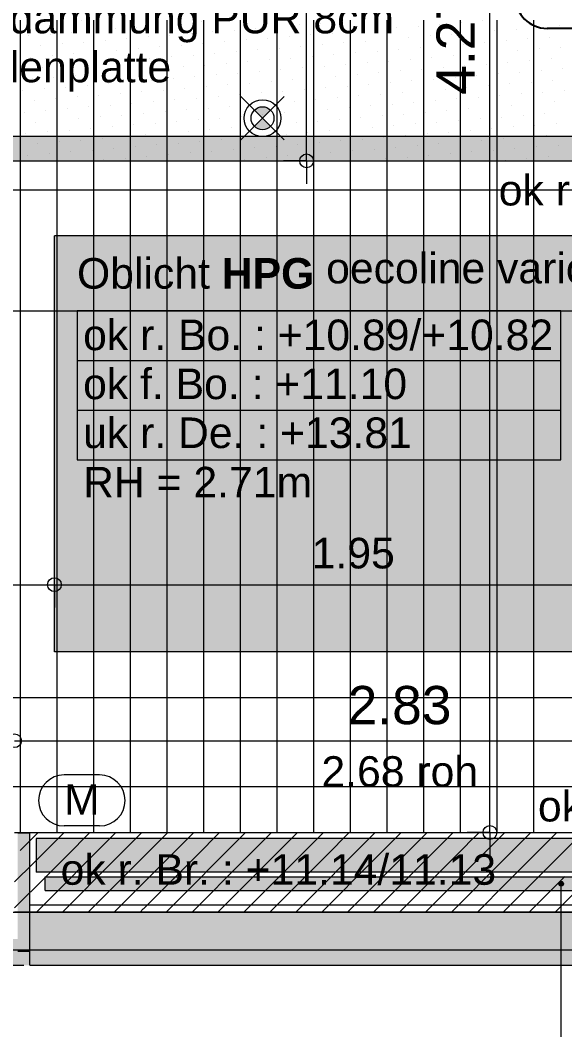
# Model space of a CAD drawing. Header units: metres. Extents: x 0.003 to 0.843, y 0.003 to 0.597.
# Drawn here: x 0.5761 to 0.6118, y 0.1042 to 0.1702 of the extents above; entities that cross this region are included whole.
import ezdxf

# ---------------------------------------------------------------- set-up
doc = ezdxf.new("R2010")
doc.units = ezdxf.units.M
for name, pattern in [('AUSGEZOGEN', [0]), ('KURZGESTRICHELT', [0.0025, 0.0015, -0.001]), ('LINIE_17', [0.0005, 0, -0.0005]), ('LINIE_23', [0.0079, 0.004, -0.0013, 0, -0.0013, 0, -0.0013]), ('PHANTOM', [63.5, 31.75, -6.35, 6.35, -6.35, 6.35, -6.35]), ('PUNKT', [6.35, 0, -6.35]), ('RAND', [44.45, 12.7, -6.35, 12.7, -6.35, 0, -6.35]), ('VERDECKT', [9.525, 6.35, -3.175])]:
    doc.linetypes.add(name, pattern=pattern)
for name, color, linetype, lineweight in [('Allgemein', 7, 'AUSGEZOGEN', 18), ('Ausbau Raeume', 7, 'AUSGEZOGEN', 18), ('Bauachsen grob', 7, 'RAND', 13), ('Beton Ansicht', 7, 'AUSGEZOGEN', 13), ('Beton verdeckt vorne', 7, 'KURZGESTRICHELT', 13), ('Bodenplatte', 7, 'AUSGEZOGEN', 18), ('Daemmung', 7, 'AUSGEZOGEN', 18), ('Decke', 7, 'AUSGEZOGEN', 35), ('Deckendaemmung', 7, 'AUSGEZOGEN', 13), ('Dichtung', 240, 'AUSGEZOGEN', 13), ('Elektro Apparate', 2, 'AUSGEZOGEN', 18), ('Elektro Text', 2, 'AUSGEZOGEN', 18), ('Holz Fassadenverkleidung', 7, 'AUSGEZOGEN', 18), ('Holzgelaender', 7, 'AUSGEZOGEN', 25), ('Konstruktion oben', 7, 'VERDECKT', 13), ('Rolladen', 7, 'AUSGEZOGEN', 13), ('Spengler', 7, 'AUSGEZOGEN', 18), ('Text Koten', 7, 'AUSGEZOGEN', 25), ('Text Werkplan Ausfuehrung', 7, 'AUSGEZOGEN', 25), ('Vermassung Decke', 180, 'VERDECKT', 25), ('Werkplan- Ausfuehrungsmasse', 7, 'AUSGEZOGEN', 13)]:
    doc.layers.add(name, color=color, linetype=linetype, lineweight=lineweight)
doc.layers.add('Entwaesserungsb._ Retentionb', color=7, linetype='AUSGEZOGEN', lineweight=25, true_color=0x494949)
doc.styles.add('ARIAL', font='ARIAL.TTF')

msp = doc.modelspace()

# ---------------------------------------------------------------- hatches: boundary and pattern name
at = {"layer": 'Allgemein', "linetype": 'AUSGEZOGEN', "lineweight": 13}
msp.add_hatch(color=32, dxfattribs=at).paths.add_polyline_path([(0.57596, 0.117057), (0.57596, 0.109337), (0.57676, 0.109337), (0.57676, 0.117057)])
at = {"layer": 'Bodenplatte', "linetype": 'PHANTOM', "lineweight": 13, "true_color": 0xe0ffe0}
msp.add_hatch(color=254, dxfattribs=at).paths.add_polyline_path([(0.32236, 0.162597), (0.32236, 0.160997), (0.63436, 0.160997), (0.63436, 0.162597)])
at = {"layer": 'Decke', "linetype": 'RAND', "lineweight": 18, "true_color": 0xedf5de}
msp.add_hatch(color=7, dxfattribs=at).paths.add_polyline_path([(0.57836, 0.156097), (0.57836, 0.128897), (0.61736, 0.128897), (0.61736, 0.156097)])
at = {"layer": 'Elektro Apparate', "linetype": 'AUSGEZOGEN', "lineweight": 18}
h = msp.add_hatch(color=40, dxfattribs=at)
h.paths.add_polyline_path([(0.59251, 0.163257), (0.59198, 0.163787), (0.59145, 0.163257), (0.591512, 0.163201), (0.591813, 0.163056), (0.592147, 0.163056), (0.592448, 0.163201)])
h.paths.add_polyline_path([(0.59145, 0.164318), (0.59198, 0.163787), (0.59251, 0.164318), (0.592448, 0.164374), (0.592147, 0.164519), (0.591813, 0.164519), (0.591512, 0.164374)])
at = {"layer": 'Holzgelaender', "linetype": 'AUSGEZOGEN', "lineweight": 13, "true_color": 0xe3e3e3}
msp.add_hatch(color=254, dxfattribs=at).paths.add_polyline_path([(0.57776, 0.114197), (0.57776, 0.113297), (0.63616, 0.113297), (0.63616, 0.156637), (0.63526, 0.156637), (0.63526, 0.114197)])
at = {"layer": 'Rolladen', "linetype": 'AUSGEZOGEN', "lineweight": 13, "true_color": 0xf2edfc}
msp.add_hatch(color=7, dxfattribs=at).paths.add_polyline_path([(0.63496, 0.114497), (0.57716, 0.114497), (0.57716, 0.116697), (0.63496, 0.116697)], flags=16)
at = {"layer": 'Spengler', "linetype": 'AUSGEZOGEN', "lineweight": 13, "true_color": 0xfafafa}
for points in [[(0.57676, 0.111897), (0.57676, 0.108417), (0.64104, 0.108417), (0.64104, 0.157637), (0.63756, 0.157637), (0.63756, 0.111897)], [(0.57596, 0.110137), (0.56526, 0.110137), (0.56526, 0.109417), (0.56446, 0.109417), (0.56446, 0.108417), (0.57676, 0.108417), (0.57676, 0.109417), (0.57596, 0.109417)]]:
    msp.add_hatch(color=7, dxfattribs=at).paths.add_polyline_path(points)
at = {"layer": 'Text Koten', "linetype": 'AUSGEZOGEN', "lineweight": 13, "true_color": 0xf1f1f1}
msp.add_hatch(color=7, dxfattribs=at).paths.add_polyline_path([(0.57984, 0.151197), (0.57984, 0.141464), (0.611507, 0.141464), (0.611507, 0.151197)])
at = {"layer": 'Text Werkplan Ausfuehrung', "linetype": 'AUSGEZOGEN', "lineweight": 13}
for points in [[(0.61137, 0.113747), (0.61167, 0.113747), (0.611649, 0.113822)], [(0.61137, 0.113747), (0.611649, 0.113822), (0.611391, 0.113822)], [(0.611391, 0.113672), (0.61167, 0.113747), (0.61137, 0.113747)], [(0.611391, 0.113822), (0.611649, 0.113822), (0.611595, 0.113876)], [(0.611391, 0.113822), (0.611595, 0.113876), (0.611445, 0.113876)], [(0.611391, 0.113672), (0.611649, 0.113672), (0.61167, 0.113747)], [(0.611445, 0.113618), (0.611649, 0.113672), (0.611391, 0.113672)], [(0.611445, 0.113876), (0.611595, 0.113876), (0.61152, 0.113897)], [(0.611445, 0.113618), (0.611595, 0.113618), (0.611649, 0.113672)], [(0.611595, 0.113618), (0.611445, 0.113618), (0.61152, 0.113597)]]:
    msp.add_hatch(color=7, dxfattribs=at).paths.add_polyline_path(points)

# ---------------------------------------------------------------- linework, layer by layer
at = {"layer": 'Allgemein', "color": 7, "linetype": 'AUSGEZOGEN', "lineweight": 13}
for p, q in [((0.57676, 0.117057), (0.57596, 0.117057)), ((0.57676, 0.109337), (0.57676, 0.117057)), ((0.57596, 0.109337), (0.57676, 0.109337))]:
    msp.add_line(p, q, dxfattribs=at)
at = {"layer": 'Ausbau Raeume', "color": 254, "linetype": 'AUSGEZOGEN', "lineweight": 18}
for p, q in [((0.576142, 0.163003), (0.576142, 0.170189)), ((0.578542, 0.163003), (0.578542, 0.170189)), ((0.580942, 0.163003), (0.580942, 0.170189)), ((0.583342, 0.163003), (0.583342, 0.170189)), ((0.585742, 0.163003), (0.585742, 0.170189)), ((0.588142, 0.163003), (0.588142, 0.170189)), ((0.590542, 0.163003), (0.590542, 0.170189)), ((0.592942, 0.163003), (0.592942, 0.170189)), ((0.595342, 0.163003), (0.595342, 0.170189)), ((0.597742, 0.163003), (0.597742, 0.170189)), ((0.600142, 0.163003), (0.600142, 0.170189)), ((0.602542, 0.163003), (0.602542, 0.170189)), ((0.604942, 0.163003), (0.604942, 0.170189)), ((0.607342, 0.163003), (0.607342, 0.170189)), ((0.609742, 0.163003), (0.609742, 0.170189)), ((0.576142, 0.155803), (0.576142, 0.162989)), ((0.578542, 0.155803), (0.578542, 0.162989)), ((0.580942, 0.155803), (0.580942, 0.162989)), ((0.583342, 0.155803), (0.583342, 0.162989)), ((0.585742, 0.155803), (0.585742, 0.162989)), ((0.588142, 0.155803), (0.588142, 0.162989)), ((0.590542, 0.155803), (0.590542, 0.162989)), ((0.592942, 0.155803), (0.592942, 0.162989)), ((0.595342, 0.155803), (0.595342, 0.162989)), ((0.597742, 0.155803), (0.597742, 0.162989)), ((0.600142, 0.155803), (0.600142, 0.162989)), ((0.602542, 0.155803), (0.602542, 0.162989)), ((0.604942, 0.155803), (0.604942, 0.162989)), ((0.607342, 0.155803), (0.607342, 0.162989)), ((0.609742, 0.155803), (0.609742, 0.162989)), ((0.576142, 0.148603), (0.576142, 0.155789)), ((0.578542, 0.148603), (0.578542, 0.155789)), ((0.580942, 0.148603), (0.580942, 0.155789)), ((0.583342, 0.148603), (0.583342, 0.155789)), ((0.585742, 0.148603), (0.585742, 0.155789)), ((0.588142, 0.148603), (0.588142, 0.155789)), ((0.590542, 0.148603), (0.590542, 0.155789)), ((0.592942, 0.148603), (0.592942, 0.155789)), ((0.595342, 0.148603), (0.595342, 0.155789)), ((0.597742, 0.148603), (0.597742, 0.155789)), ((0.600142, 0.148603), (0.600142, 0.155789)), ((0.602542, 0.148603), (0.602542, 0.155789)), ((0.604942, 0.148603), (0.604942, 0.155789)), ((0.607342, 0.148603), (0.607342, 0.155789)), ((0.609742, 0.148603), (0.609742, 0.155789)), ((0.576142, 0.141403), (0.576142, 0.148589)), ((0.578542, 0.141403), (0.578542, 0.148589)), ((0.580942, 0.141403), (0.580942, 0.148589)), ((0.583342, 0.141403), (0.583342, 0.148589)), ((0.585742, 0.141403), (0.585742, 0.148589)), ((0.588142, 0.141403), (0.588142, 0.148589)), ((0.590542, 0.141403), (0.590542, 0.148589)), ((0.592942, 0.141403), (0.592942, 0.148589)), ((0.595342, 0.141403), (0.595342, 0.148589)), ((0.597742, 0.141403), (0.597742, 0.148589)), ((0.600142, 0.141403), (0.600142, 0.148589)), ((0.602542, 0.141403), (0.602542, 0.148589)), ((0.604942, 0.141403), (0.604942, 0.148589)), ((0.607342, 0.141403), (0.607342, 0.148589)), ((0.609742, 0.141403), (0.609742, 0.148589)), ((0.576142, 0.134203), (0.576142, 0.141389)), ((0.578542, 0.134203), (0.578542, 0.141389)), ((0.580942, 0.134203), (0.580942, 0.141389)), ((0.583342, 0.134203), (0.583342, 0.141389)), ((0.585742, 0.134203), (0.585742, 0.141389)), ((0.588142, 0.134203), (0.588142, 0.141389)), ((0.590542, 0.134203), (0.590542, 0.141389)), ((0.592942, 0.134203), (0.592942, 0.141389)), ((0.595342, 0.134203), (0.595342, 0.141389)), ((0.597742, 0.134203), (0.597742, 0.141389)), ((0.600142, 0.134203), (0.600142, 0.141389)), ((0.602542, 0.134203), (0.602542, 0.141389)), ((0.604942, 0.134203), (0.604942, 0.141389)), ((0.607342, 0.134203), (0.607342, 0.141389)), ((0.609742, 0.134203), (0.609742, 0.141389)), ((0.576142, 0.127003), (0.576142, 0.134189)), ((0.578542, 0.127003), (0.578542, 0.134189)), ((0.580942, 0.127003), (0.580942, 0.134189)), ((0.583342, 0.127003), (0.583342, 0.134189)), ((0.585742, 0.127003), (0.585742, 0.134189)), ((0.588142, 0.127003), (0.588142, 0.134189)), ((0.590542, 0.127003), (0.590542, 0.134189)), ((0.592942, 0.127003), (0.592942, 0.134189)), ((0.595342, 0.127003), (0.595342, 0.134189)), ((0.597742, 0.127003), (0.597742, 0.134189)), ((0.600142, 0.127003), (0.600142, 0.134189)), ((0.602542, 0.127003), (0.602542, 0.134189)), ((0.604942, 0.127003), (0.604942, 0.134189)), ((0.607342, 0.127003), (0.607342, 0.134189)), ((0.609742, 0.127003), (0.609742, 0.134189)), ((0.576142, 0.119803), (0.576142, 0.126989)), ((0.578542, 0.119803), (0.578542, 0.126989)), ((0.580942, 0.119803), (0.580942, 0.126989)), ((0.583342, 0.119803), (0.583342, 0.126989)), ((0.585742, 0.119803), (0.585742, 0.126989)), ((0.588142, 0.119803), (0.588142, 0.126989)), ((0.590542, 0.119803), (0.590542, 0.126989)), ((0.592942, 0.119803), (0.592942, 0.126989)), ((0.595342, 0.119803), (0.595342, 0.126989)), ((0.597742, 0.119803), (0.597742, 0.126989)), ((0.600142, 0.119803), (0.600142, 0.126989)), ((0.602542, 0.119803), (0.602542, 0.126989)), ((0.604942, 0.119803), (0.604942, 0.126989)), ((0.607342, 0.119803), (0.607342, 0.126989)), ((0.609742, 0.119803), (0.609742, 0.126989)), ((0.576142, 0.117097), (0.576142, 0.119789)), ((0.578542, 0.117097), (0.578542, 0.119789)), ((0.580942, 0.117097), (0.580942, 0.119789)), ((0.583342, 0.117097), (0.583342, 0.119789)), ((0.585742, 0.117097), (0.585742, 0.119789)), ((0.588142, 0.117097), (0.588142, 0.119789)), ((0.590542, 0.117097), (0.590542, 0.119789)), ((0.592942, 0.117097), (0.592942, 0.119789)), ((0.595342, 0.117097), (0.595342, 0.119789)), ((0.597742, 0.117097), (0.597742, 0.119789)), ((0.600142, 0.117097), (0.600142, 0.119789)), ((0.602542, 0.117097), (0.602542, 0.119789)), ((0.604942, 0.117097), (0.604942, 0.119789)), ((0.607342, 0.117097), (0.607342, 0.119789)), ((0.609742, 0.117097), (0.609742, 0.119789))]:
    msp.add_line(p, q, dxfattribs=at)
at = {"layer": 'Bauachsen grob', "color": 32, "linetype": 'LINIE_23', "lineweight": 25, "true_color": 0xc36e14}
msp.add_line((0.2294, 0.164597), (0.73132, 0.164597), dxfattribs=at)
at = {"layer": 'Beton Ansicht', "color": 7, "linetype": 'AUSGEZOGEN', "lineweight": 13}
msp.add_line((0.57576, 0.117097), (0.63236, 0.117097), dxfattribs=at)
at = {"layer": 'Beton verdeckt vorne', "color": 7, "linetype": 'VERDECKT', "lineweight": 13}
msp.add_line((0.63756, 0.111897), (0.57576, 0.111897), dxfattribs=at)
at = {"layer": 'Bodenplatte', "color": 92, "linetype": 'VERDECKT', "lineweight": 18, "true_color": 0x00c600}
for p, q in [((0.63436, 0.162597), (0.32236, 0.162597)), ((0.32236, 0.160997), (0.63436, 0.160997)), ((0.31916, 0.111897), (0.63756, 0.111897))]:
    msp.add_line(p, q, dxfattribs=at)
at = {"layer": 'Daemmung', "color": 211, "linetype": 'AUSGEZOGEN', "lineweight": 13, "true_color": 0xff70ff}
for q in [(0.59486, 0.202597), (0.59336, 0.160997), (0.59636, 0.160997), (0.59486, 0.160997), (0.59486, 0.159497)]:
    msp.add_line((0.59486, 0.160997), q, dxfattribs=at)
msp.add_circle((0.59486, 0.160997), 0.00045, dxfattribs=at)
at = {"layer": 'Decke', "color": 92, "linetype": 'LINIE_17', "lineweight": 18, "true_color": 0x00c600}
for p, q in [((0.57536, 0.159097), (0.62036, 0.159097)), ((0.62036, 0.125897), (0.57536, 0.125897))]:
    msp.add_line(p, q, dxfattribs=at)
at = {"layer": 'Decke', "color": 92, "linetype": 'RAND', "lineweight": 18, "true_color": 0x00c600}
for p, q in [((0.57836, 0.128897), (0.57836, 0.156097)), ((0.61736, 0.156097), (0.57836, 0.156097)), ((0.61736, 0.128897), (0.57836, 0.128897))]:
    msp.add_line(p, q, dxfattribs=at)
at = {"layer": 'Decke', "color": 92, "linetype": 'PHANTOM', "lineweight": 18, "true_color": 0x00c600}
msp.add_line((0.31916, 0.111897), (0.63756, 0.111897), dxfattribs=at)
at = {"layer": 'Deckendaemmung', "color": 211, "linetype": 'AUSGEZOGEN', "lineweight": 13, "true_color": 0xff70ff}
for p, q in [((0.577341, 0.169937), (0.577341, 0.169937)), ((0.57875, 0.170051), (0.57875, 0.170051)), ((0.58016, 0.170164), (0.58016, 0.170164)), ((0.58233, 0.16963), (0.58233, 0.16963)), ((0.58374, 0.169743), (0.58374, 0.169743)), ((0.585149, 0.169856), (0.585149, 0.169856)), ((0.585149, 0.169856), (0.585149, 0.169856)), ((0.586559, 0.16997), (0.586559, 0.16997)), ((0.587968, 0.170083), (0.587968, 0.170083)), ((0.591549, 0.169662), (0.591549, 0.169662)), ((0.592958, 0.169775), (0.592958, 0.169775)), ((0.594367, 0.169889), (0.594367, 0.169889)), ((0.595777, 0.170002), (0.595777, 0.170002)), ((0.597186, 0.170116), (0.597186, 0.170116)), ((0.600767, 0.169694), (0.600767, 0.169694)), ((0.602176, 0.169808), (0.602176, 0.169808)), ((0.603586, 0.169921), (0.603586, 0.169921)), ((0.604995, 0.170034), (0.604995, 0.170034)), ((0.606404, 0.170148), (0.606404, 0.170148)), ((0.608575, 0.169613), (0.608575, 0.169613)), ((0.609985, 0.169727), (0.609985, 0.169727)), ((0.611394, 0.16984), (0.611394, 0.16984)), ((0.576693, 0.169176), (0.576693, 0.169176)), ((0.578102, 0.169289), (0.578102, 0.169289)), ((0.578102, 0.169289), (0.578102, 0.169289)), ((0.579512, 0.169403), (0.579512, 0.169403)), ((0.580921, 0.169516), (0.580921, 0.169516)), ((0.583092, 0.168981), (0.583092, 0.168981)), ((0.584501, 0.169095), (0.584501, 0.169095)), ((0.585911, 0.169208), (0.585911, 0.169208)), ((0.58732, 0.169322), (0.58732, 0.169322)), ((0.58873, 0.169435), (0.58873, 0.169435)), ((0.590139, 0.169548), (0.590139, 0.169548)), ((0.59231, 0.169014), (0.59231, 0.169014)), ((0.593719, 0.169127), (0.593719, 0.169127)), ((0.595129, 0.169241), (0.595129, 0.169241)), ((0.596538, 0.169354), (0.596538, 0.169354)), ((0.597948, 0.169467), (0.597948, 0.169467)), ((0.599357, 0.169581), (0.599357, 0.169581)), ((0.601528, 0.169046), (0.601528, 0.169046)), ((0.602938, 0.16916), (0.602938, 0.16916)), ((0.604347, 0.169273), (0.604347, 0.169273)), ((0.605756, 0.169386), (0.605756, 0.169386)), ((0.607166, 0.1695), (0.607166, 0.1695)), ((0.609337, 0.168965), (0.609337, 0.168965)), ((0.610746, 0.169079), (0.610746, 0.169079)), ((0.577454, 0.168528), (0.577454, 0.168528)), ((0.578864, 0.168641), (0.578864, 0.168641)), ((0.580273, 0.168755), (0.580273, 0.168755)), ((0.581682, 0.168868), (0.581682, 0.168868)), ((0.583853, 0.168333), (0.583853, 0.168333)), ((0.585263, 0.168447), (0.585263, 0.168447)), ((0.586672, 0.16856), (0.586672, 0.16856)), ((0.588082, 0.168674), (0.588082, 0.168674)), ((0.589491, 0.168787), (0.589491, 0.168787)), ((0.590901, 0.1689), (0.590901, 0.1689)), ((0.593071, 0.168366), (0.593071, 0.168366)), ((0.594481, 0.168479), (0.594481, 0.168479)), ((0.59589, 0.168593), (0.59589, 0.168593)), ((0.5973, 0.168706), (0.5973, 0.168706)), ((0.598709, 0.168819), (0.598709, 0.168819)), ((0.600119, 0.168933), (0.600119, 0.168933)), ((0.60088, 0.168285), (0.60088, 0.168285)), ((0.60229, 0.168398), (0.60229, 0.168398)), ((0.603699, 0.168512), (0.603699, 0.168512)), ((0.605108, 0.168625), (0.605108, 0.168625)), ((0.606518, 0.168738), (0.606518, 0.168738)), ((0.607927, 0.168852), (0.607927, 0.168852)), ((0.610098, 0.168317), (0.610098, 0.168317)), ((0.611508, 0.168431), (0.611508, 0.168431)), ((0.576806, 0.167766), (0.576806, 0.167766)), ((0.578216, 0.16788), (0.578216, 0.16788)), ((0.579625, 0.167993), (0.579625, 0.167993)), ((0.581034, 0.168107), (0.581034, 0.168107)), ((0.582444, 0.16822), (0.582444, 0.16822)), ((0.584615, 0.167685), (0.584615, 0.167685)), ((0.586024, 0.167799), (0.586024, 0.167799)), ((0.587434, 0.167912), (0.587434, 0.167912)), ((0.588843, 0.168026), (0.588843, 0.168026)), ((0.590253, 0.168139), (0.590253, 0.168139)), ((0.591662, 0.168252), (0.591662, 0.168252)), ((0.593833, 0.167718), (0.593833, 0.167718)), ((0.595242, 0.167831), (0.595242, 0.167831)), ((0.596652, 0.167945), (0.596652, 0.167945)), ((0.598061, 0.168058), (0.598061, 0.168058)), ((0.599471, 0.168171), (0.599471, 0.168171)), ((0.601642, 0.167637), (0.601642, 0.167637)), ((0.603051, 0.16775), (0.603051, 0.16775)), ((0.60446, 0.167864), (0.60446, 0.167864)), ((0.60587, 0.167977), (0.60587, 0.167977)), ((0.60587, 0.167977), (0.60587, 0.167977)), ((0.607279, 0.16809), (0.607279, 0.16809)), ((0.608689, 0.168204), (0.608689, 0.168204)), ((0.61086, 0.167669), (0.61086, 0.167669)), ((0.576158, 0.167005), (0.576158, 0.167005)), ((0.577568, 0.167118), (0.577568, 0.167118)), ((0.578977, 0.167232), (0.578977, 0.167232)), ((0.580386, 0.167345), (0.580386, 0.167345)), ((0.581796, 0.167459), (0.581796, 0.167459)), ((0.583205, 0.167572), (0.583205, 0.167572)), ((0.585376, 0.167037), (0.585376, 0.167037)), ((0.586786, 0.167151), (0.586786, 0.167151)), ((0.588195, 0.167264), (0.588195, 0.167264)), ((0.589605, 0.167378), (0.589605, 0.167378)), ((0.591014, 0.167491), (0.591014, 0.167491)), ((0.592423, 0.167604), (0.592423, 0.167604)), ((0.593185, 0.166956), (0.593185, 0.166956)), ((0.594594, 0.16707), (0.594594, 0.16707)), ((0.596004, 0.167183), (0.596004, 0.167183)), ((0.597413, 0.167297), (0.597413, 0.167297)), ((0.598823, 0.16741), (0.598823, 0.16741)), ((0.598823, 0.16741), (0.598823, 0.16741)), ((0.600232, 0.167523), (0.600232, 0.167523)), ((0.602403, 0.166989), (0.602403, 0.166989)), ((0.603812, 0.167102), (0.603812, 0.167102)), ((0.605222, 0.167216), (0.605222, 0.167216)), ((0.606631, 0.167329), (0.606631, 0.167329)), ((0.608041, 0.167442), (0.608041, 0.167442)), ((0.60945, 0.167556), (0.60945, 0.167556)), ((0.611621, 0.167021), (0.611621, 0.167021)), ((0.57692, 0.166357), (0.57692, 0.166357)), ((0.578329, 0.16647), (0.578329, 0.16647)), ((0.579738, 0.166584), (0.579738, 0.166584)), ((0.581148, 0.166697), (0.581148, 0.166697)), ((0.582557, 0.166811), (0.582557, 0.166811)), ((0.583967, 0.166924), (0.583967, 0.166924)), ((0.586138, 0.166389), (0.586138, 0.166389)), ((0.587547, 0.166503), (0.587547, 0.166503)), ((0.588956, 0.166616), (0.588956, 0.166616)), ((0.590366, 0.16673), (0.590366, 0.16673)), ((0.591775, 0.166843), (0.591775, 0.166843)), ((0.591775, 0.166843), (0.591775, 0.166843)), ((0.593946, 0.166308), (0.593946, 0.166308)), ((0.595356, 0.166422), (0.595356, 0.166422)), ((0.596765, 0.166535), (0.596765, 0.166535)), ((0.598175, 0.166649), (0.598175, 0.166649)), ((0.599584, 0.166762), (0.599584, 0.166762)), ((0.600993, 0.166875), (0.600993, 0.166875)), ((0.603164, 0.166341), (0.603164, 0.166341)), ((0.604574, 0.166454), (0.604574, 0.166454)), ((0.605983, 0.166568), (0.605983, 0.166568)), ((0.607393, 0.166681), (0.607393, 0.166681)), ((0.608802, 0.166794), (0.608802, 0.166794)), ((0.610212, 0.166908), (0.610212, 0.166908)), ((0.577681, 0.165709), (0.577681, 0.165709)), ((0.577681, 0.165709), (0.577681, 0.165709)), ((0.57909, 0.165822), (0.57909, 0.165822)), ((0.5805, 0.165936), (0.5805, 0.165936)), ((0.581909, 0.166049), (0.581909, 0.166049)), ((0.583319, 0.166163), (0.583319, 0.166163)), ((0.584728, 0.166276), (0.584728, 0.166276)), ((0.584728, 0.166276), (0.584728, 0.166276)), ((0.586899, 0.165741), (0.586899, 0.165741)), ((0.588308, 0.165855), (0.588308, 0.165855)), ((0.589718, 0.165968), (0.589718, 0.165968)), ((0.591127, 0.166082), (0.591127, 0.166082)), ((0.592537, 0.166195), (0.592537, 0.166195)), ((0.594708, 0.16566), (0.594708, 0.16566)), ((0.596117, 0.165774), (0.596117, 0.165774)), ((0.597527, 0.165887), (0.597527, 0.165887)), ((0.598936, 0.166001), (0.598936, 0.166001)), ((0.600345, 0.166114), (0.600345, 0.166114)), ((0.601755, 0.166227), (0.601755, 0.166227)), ((0.603926, 0.165693), (0.603926, 0.165693)), ((0.605335, 0.165806), (0.605335, 0.165806)), ((0.606745, 0.16592), (0.606745, 0.16592)), ((0.608154, 0.166033), (0.608154, 0.166033)), ((0.609564, 0.166146), (0.609564, 0.166146)), ((0.610973, 0.16626), (0.610973, 0.16626)), ((0.576271, 0.165596), (0.576271, 0.165596)), ((0.578442, 0.165061), (0.578442, 0.165061)), ((0.579852, 0.165174), (0.579852, 0.165174)), ((0.581261, 0.165288), (0.581261, 0.165288)), ((0.582671, 0.165401), (0.582671, 0.165401)), ((0.58408, 0.165515), (0.58408, 0.165515)), ((0.58549, 0.165628), (0.58549, 0.165628)), ((0.586251, 0.16498), (0.586251, 0.16498)), ((0.58766, 0.165093), (0.58766, 0.165093)), ((0.58907, 0.165207), (0.58907, 0.165207)), ((0.590479, 0.16532), (0.590479, 0.16532)), ((0.591889, 0.165434), (0.591889, 0.165434)), ((0.593298, 0.165547), (0.593298, 0.165547)), ((0.595469, 0.165012), (0.595469, 0.165012)), ((0.596879, 0.165126), (0.596879, 0.165126)), ((0.598288, 0.165239), (0.598288, 0.165239)), ((0.599697, 0.165353), (0.599697, 0.165353)), ((0.601107, 0.165466), (0.601107, 0.165466)), ((0.602516, 0.165579), (0.602516, 0.165579)), ((0.604687, 0.165045), (0.604687, 0.165045)), ((0.606097, 0.165158), (0.606097, 0.165158)), ((0.607506, 0.165272), (0.607506, 0.165272)), ((0.608916, 0.165385), (0.608916, 0.165385)), ((0.610325, 0.165498), (0.610325, 0.165498)), ((0.611734, 0.165612), (0.611734, 0.165612)), ((0.577033, 0.164948), (0.577033, 0.164948)), ((0.579204, 0.164413), (0.579204, 0.164413)), ((0.580613, 0.164526), (0.580613, 0.164526)), ((0.582023, 0.16464), (0.582023, 0.16464)), ((0.583432, 0.164753), (0.583432, 0.164753)), ((0.584842, 0.164867), (0.584842, 0.164867)), ((0.587012, 0.164332), (0.587012, 0.164332)), ((0.588422, 0.164445), (0.588422, 0.164445)), ((0.589831, 0.164559), (0.589831, 0.164559)), ((0.591241, 0.164672), (0.591241, 0.164672)), ((0.59265, 0.164786), (0.59265, 0.164786)), ((0.59406, 0.164899), (0.59406, 0.164899)), ((0.596231, 0.164364), (0.596231, 0.164364)), ((0.59764, 0.164478), (0.59764, 0.164478)), ((0.599049, 0.164591), (0.599049, 0.164591)), ((0.600459, 0.164705), (0.600459, 0.164705)), ((0.601868, 0.164818), (0.601868, 0.164818)), ((0.603278, 0.164931), (0.603278, 0.164931)), ((0.605449, 0.164397), (0.605449, 0.164397)), ((0.606858, 0.16451), (0.606858, 0.16451)), ((0.606858, 0.16451), (0.606858, 0.16451)), ((0.608268, 0.164624), (0.608268, 0.164624)), ((0.609677, 0.164737), (0.609677, 0.164737)), ((0.611086, 0.16485), (0.611086, 0.16485)), ((0.576385, 0.164186), (0.576385, 0.164186)), ((0.577794, 0.1643), (0.577794, 0.1643)), ((0.579965, 0.163765), (0.579965, 0.163765)), ((0.581375, 0.163878), (0.581375, 0.163878)), ((0.582784, 0.163992), (0.582784, 0.163992)), ((0.584194, 0.164105), (0.584194, 0.164105)), ((0.585603, 0.164219), (0.585603, 0.164219)), ((0.587774, 0.163684), (0.587774, 0.163684)), ((0.589183, 0.163797), (0.589183, 0.163797)), ((0.590593, 0.163911), (0.590593, 0.163911)), ((0.592002, 0.164024), (0.592002, 0.164024)), ((0.593412, 0.164138), (0.593412, 0.164138)), ((0.594821, 0.164251), (0.594821, 0.164251)), ((0.596992, 0.163716), (0.596992, 0.163716)), ((0.598401, 0.16383), (0.598401, 0.16383)), ((0.599811, 0.163943), (0.599811, 0.163943)), ((0.599811, 0.163943), (0.599811, 0.163943)), ((0.60122, 0.164057), (0.60122, 0.164057)), ((0.60263, 0.16417), (0.60263, 0.16417)), ((0.604039, 0.164283), (0.604039, 0.164283)), ((0.60621, 0.163749), (0.60621, 0.163749)), ((0.607619, 0.163862), (0.607619, 0.163862)), ((0.609029, 0.163975), (0.609029, 0.163975)), ((0.610438, 0.164089), (0.610438, 0.164089)), ((0.577146, 0.163538), (0.577146, 0.163538)), ((0.578556, 0.163652), (0.578556, 0.163652)), ((0.579317, 0.163004), (0.579317, 0.163004)), ((0.580727, 0.163117), (0.580727, 0.163117)), ((0.582136, 0.16323), (0.582136, 0.16323)), ((0.583546, 0.163344), (0.583546, 0.163344)), ((0.584955, 0.163457), (0.584955, 0.163457)), ((0.586364, 0.163571), (0.586364, 0.163571)), ((0.588535, 0.163036), (0.588535, 0.163036)), ((0.589945, 0.163149), (0.589945, 0.163149)), ((0.591354, 0.163263), (0.591354, 0.163263)), ((0.592764, 0.163376), (0.592764, 0.163376)), ((0.592764, 0.163376), (0.592764, 0.163376)), ((0.594173, 0.163489), (0.594173, 0.163489)), ((0.595583, 0.163603), (0.595583, 0.163603)), ((0.597753, 0.163068), (0.597753, 0.163068)), ((0.599163, 0.163182), (0.599163, 0.163182)), ((0.600572, 0.163295), (0.600572, 0.163295)), ((0.601982, 0.163408), (0.601982, 0.163408)), ((0.603391, 0.163522), (0.603391, 0.163522)), ((0.604801, 0.163635), (0.604801, 0.163635)), ((0.606971, 0.163101), (0.606971, 0.163101)), ((0.608381, 0.163214), (0.608381, 0.163214)), ((0.60979, 0.163327), (0.60979, 0.163327)), ((0.6112, 0.163441), (0.6112, 0.163441)), ((0.576498, 0.162777), (0.576498, 0.162777)), ((0.577908, 0.16289), (0.577908, 0.16289)), ((0.580079, 0.162355), (0.580079, 0.162355)), ((0.581488, 0.162469), (0.581488, 0.162469)), ((0.582897, 0.162582), (0.582897, 0.162582)), ((0.584307, 0.162696), (0.584307, 0.162696)), ((0.585716, 0.162809), (0.585716, 0.162809)), ((0.585716, 0.162809), (0.585716, 0.162809)), ((0.587126, 0.162922), (0.587126, 0.162922)), ((0.589297, 0.162388), (0.589297, 0.162388)), ((0.590706, 0.162501), (0.590706, 0.162501)), ((0.592116, 0.162615), (0.592116, 0.162615)), ((0.593525, 0.162728), (0.593525, 0.162728)), ((0.594934, 0.162841), (0.594934, 0.162841)), ((0.596344, 0.162955), (0.596344, 0.162955)), ((0.598515, 0.16242), (0.598515, 0.16242)), ((0.599924, 0.162534), (0.599924, 0.162534)), ((0.601334, 0.162647), (0.601334, 0.162647)), ((0.602743, 0.16276), (0.602743, 0.16276)), ((0.604153, 0.162874), (0.604153, 0.162874)), ((0.605562, 0.162987), (0.605562, 0.162987)), ((0.606323, 0.162339), (0.606323, 0.162339)), ((0.607733, 0.162453), (0.607733, 0.162453)), ((0.609142, 0.162566), (0.609142, 0.162566)), ((0.610552, 0.162679), (0.610552, 0.162679)), ((0.57726, 0.162129), (0.57726, 0.162129)), ((0.578669, 0.162242), (0.578669, 0.162242)), ((0.578669, 0.162242), (0.578669, 0.162242)), ((0.58084, 0.161707), (0.58084, 0.161707)), ((0.582249, 0.161821), (0.582249, 0.161821)), ((0.583659, 0.161934), (0.583659, 0.161934)), ((0.585068, 0.162048), (0.585068, 0.162048)), ((0.586478, 0.162161), (0.586478, 0.162161)), ((0.587887, 0.162274), (0.587887, 0.162274)), ((0.590058, 0.16174), (0.590058, 0.16174)), ((0.591468, 0.161853), (0.591468, 0.161853)), ((0.592877, 0.161967), (0.592877, 0.161967)), ((0.594286, 0.16208), (0.594286, 0.16208)), ((0.595696, 0.162193), (0.595696, 0.162193)), ((0.597105, 0.162307), (0.597105, 0.162307)), ((0.599276, 0.161772), (0.599276, 0.161772)), ((0.600686, 0.161886), (0.600686, 0.161886)), ((0.602095, 0.161999), (0.602095, 0.161999)), ((0.603505, 0.162112), (0.603505, 0.162112)), ((0.604914, 0.162226), (0.604914, 0.162226)), ((0.607085, 0.161691), (0.607085, 0.161691)), ((0.608494, 0.161805), (0.608494, 0.161805)), ((0.609904, 0.161918), (0.609904, 0.161918)), ((0.611313, 0.162031), (0.611313, 0.162031)), ((0.576612, 0.161367), (0.576612, 0.161367)), ((0.578021, 0.161481), (0.578021, 0.161481)), ((0.579431, 0.161594), (0.579431, 0.161594)), ((0.581601, 0.161059), (0.581601, 0.161059)), ((0.583011, 0.161173), (0.583011, 0.161173)), ((0.58442, 0.161286), (0.58442, 0.161286)), ((0.58583, 0.1614), (0.58583, 0.1614)), ((0.587239, 0.161513), (0.587239, 0.161513)), ((0.588649, 0.161626), (0.588649, 0.161626)), ((0.59082, 0.161092), (0.59082, 0.161092)), ((0.592229, 0.161205), (0.592229, 0.161205)), ((0.593638, 0.161319), (0.593638, 0.161319)), ((0.595048, 0.161432), (0.595048, 0.161432)), ((0.596457, 0.161545), (0.596457, 0.161545)), ((0.597867, 0.161659), (0.597867, 0.161659)), ((0.600038, 0.161124), (0.600038, 0.161124)), ((0.601447, 0.161238), (0.601447, 0.161238)), ((0.602857, 0.161351), (0.602857, 0.161351)), ((0.604266, 0.161464), (0.604266, 0.161464)), ((0.605675, 0.161578), (0.605675, 0.161578)), ((0.607846, 0.161043), (0.607846, 0.161043)), ((0.609256, 0.161157), (0.609256, 0.161157)), ((0.610665, 0.16127), (0.610665, 0.16127)), ((0.598628, 0.161011), (0.598628, 0.161011))]:
    msp.add_line(p, q, dxfattribs=at)
at = {"layer": 'Dichtung', "color": 21, "linetype": 'AUSGEZOGEN', "lineweight": 13, "true_color": 0xffa8a8}
for p, q in [((0.576124, 0.115927), (0.577294, 0.117097)), ((0.576972, 0.115078), (0.578991, 0.117097)), ((0.579942, 0.116351), (0.580688, 0.117097)), ((0.58079, 0.115503), (0.582385, 0.117097)), ((0.58376, 0.116776), (0.584082, 0.117097)), ((0.584609, 0.115927), (0.585779, 0.117097)), ((0.585457, 0.115078), (0.587476, 0.117097)), ((0.588427, 0.116351), (0.589173, 0.117097)), ((0.589276, 0.115503), (0.59087, 0.117097)), ((0.592246, 0.116776), (0.592567, 0.117097)), ((0.593094, 0.115927), (0.594265, 0.117097)), ((0.593943, 0.115078), (0.595962, 0.117097)), ((0.596913, 0.116351), (0.597659, 0.117097)), ((0.597761, 0.115503), (0.599356, 0.117097)), ((0.600731, 0.116776), (0.601053, 0.117097)), ((0.601579, 0.115927), (0.60275, 0.117097)), ((0.602428, 0.115078), (0.604447, 0.117097)), ((0.605398, 0.116351), (0.606144, 0.117097)), ((0.606246, 0.115503), (0.607841, 0.117097)), ((0.609216, 0.116776), (0.609538, 0.117097)), ((0.610065, 0.115927), (0.611235, 0.117097)), ((0.610913, 0.115078), (0.612932, 0.117097)), ((0.577821, 0.11423), (0.579938, 0.116347)), ((0.581639, 0.114654), (0.583756, 0.116771)), ((0.586306, 0.11423), (0.588423, 0.116347)), ((0.590124, 0.114654), (0.592241, 0.116771)), ((0.594791, 0.11423), (0.596908, 0.116347)), ((0.59861, 0.114654), (0.600727, 0.116771)), ((0.603276, 0.11423), (0.605394, 0.116347)), ((0.607095, 0.114654), (0.609212, 0.116771)), ((0.578669, 0.113381), (0.580786, 0.115498)), ((0.582488, 0.113806), (0.584605, 0.115923)), ((0.587154, 0.113381), (0.589272, 0.115498)), ((0.590973, 0.113806), (0.59309, 0.115923)), ((0.59564, 0.113381), (0.597757, 0.115498)), ((0.599458, 0.113806), (0.601575, 0.115923)), ((0.604125, 0.113381), (0.606242, 0.115498)), ((0.607943, 0.113806), (0.61006, 0.115923)), ((0.57576, 0.113866), (0.576968, 0.115074)), ((0.583336, 0.112957), (0.585453, 0.115074)), ((0.591821, 0.112957), (0.593938, 0.115074)), ((0.600307, 0.112957), (0.602424, 0.115074)), ((0.608792, 0.112957), (0.610909, 0.115074)), ((0.57576, 0.112169), (0.577816, 0.114226)), ((0.579518, 0.112533), (0.581635, 0.11465)), ((0.584185, 0.112109), (0.586302, 0.114226)), ((0.588003, 0.112533), (0.59012, 0.11465)), ((0.59267, 0.112109), (0.594787, 0.114226)), ((0.596488, 0.112533), (0.598605, 0.11465)), ((0.601155, 0.112109), (0.603272, 0.114226)), ((0.604974, 0.112533), (0.607091, 0.11465)), ((0.60964, 0.112109), (0.611758, 0.114226)), ((0.580579, 0.111897), (0.582483, 0.113801)), ((0.589065, 0.111897), (0.590969, 0.113801)), ((0.59755, 0.111897), (0.599454, 0.113801)), ((0.606035, 0.111897), (0.607939, 0.113801)), ((0.577185, 0.111897), (0.578665, 0.113377)), ((0.582276, 0.111897), (0.583332, 0.112953)), ((0.58567, 0.111897), (0.58715, 0.113377)), ((0.590762, 0.111897), (0.591817, 0.112953)), ((0.594156, 0.111897), (0.595635, 0.113377)), ((0.599247, 0.111897), (0.600302, 0.112953)), ((0.602641, 0.111897), (0.604121, 0.113377)), ((0.607732, 0.111897), (0.608788, 0.112953)), ((0.611126, 0.111897), (0.612606, 0.113377)), ((0.578882, 0.111897), (0.579513, 0.112529)), ((0.587367, 0.111897), (0.587999, 0.112529)), ((0.595853, 0.111897), (0.596484, 0.112529)), ((0.604338, 0.111897), (0.604969, 0.112529)), ((0.583973, 0.111897), (0.58418, 0.112104)), ((0.592459, 0.111897), (0.592666, 0.112104)), ((0.600944, 0.111897), (0.601151, 0.112104)), ((0.609429, 0.111897), (0.609636, 0.112104))]:
    msp.add_line(p, q, dxfattribs=at)
at = {"layer": 'Elektro Apparate', "color": 40, "linetype": 'AUSGEZOGEN', "lineweight": 18}
for p, q in [((0.590566, 0.165202), (0.593394, 0.162373)), ((0.590566, 0.162373), (0.593394, 0.165202))]:
    msp.add_line(p, q, dxfattribs=at)
for radius in [0.0012, 0.00075]:
    msp.add_circle((0.59198, 0.163787), radius, dxfattribs=at)
at = {"layer": 'Elektro Text', "color": 40, "linetype": 'AUSGEZOGEN', "lineweight": 18}
for p, q in [((0.581321, 0.120857), (0.578993, 0.120857)), ((0.581321, 0.117524), (0.578993, 0.117524))]:
    msp.add_line(p, q, dxfattribs=at)
for centre, start, end in [((0.578993, 0.119191), 90, 270), ((0.581321, 0.119191), 270, 90)]:
    msp.add_arc(centre, 0.001667, start, end, dxfattribs=at)
at = {"layer": 'Entwaesserungsb._ Retentionb', "color": 7, "linetype": 'LINIE_17', "lineweight": 13}
msp.add_line((0.32436, 0.120097), (0.63236, 0.120097), dxfattribs=at)
at = {"layer": 'Holz Fassadenverkleidung', "color": 7, "linetype": 'LINIE_17', "lineweight": 13}
msp.add_line((0.64004, 0.109417), (0.31668, 0.109417), dxfattribs=at)
at = {"layer": 'Holzgelaender', "color": 7, "linetype": 'AUSGEZOGEN', "lineweight": 13}
for p, q in [((0.57776, 0.113297), (0.57776, 0.114197)), ((0.57776, 0.114197), (0.63526, 0.114197)), ((0.57776, 0.113297), (0.63616, 0.113297))]:
    msp.add_line(p, q, dxfattribs=at)
at = {"layer": 'Konstruktion oben', "color": 7, "linetype": 'PUNKT', "lineweight": 18}
for p, q in [((0.57676, 0.112377), (0.63708, 0.112377)), ((0.64004, 0.109417), (0.31668, 0.109417))]:
    msp.add_line(p, q, dxfattribs=at)
at = {"layer": 'Rolladen', "color": 202, "linetype": 'PHANTOM', "lineweight": 13}
for p, q in [((0.57716, 0.116697), (0.57716, 0.114497)), ((0.63496, 0.116697), (0.57716, 0.116697)), ((0.63496, 0.114497), (0.57716, 0.114497))]:
    msp.add_line(p, q, dxfattribs=at)
at = {"layer": 'Spengler', "color": 7, "linetype": 'AUSGEZOGEN', "lineweight": 13}
for p, q in [((0.57676, 0.111897), (0.63756, 0.111897)), ((0.57676, 0.108417), (0.57676, 0.109417)), ((0.56486, 0.108417), (0.57636, 0.108417)), ((0.57676, 0.108417), (0.64104, 0.108417))]:
    msp.add_line(p, q, dxfattribs=at)
at = {"layer": 'Text Koten', "color": 7, "linetype": 'AUSGEZOGEN', "lineweight": 13}
for p, q in [((0.57984, 0.151197), (0.57984, 0.141464)), ((0.611507, 0.151197), (0.57984, 0.151197)), ((0.611507, 0.141464), (0.611507, 0.151197)), ((0.57984, 0.147953), (0.611507, 0.147953)), ((0.57984, 0.144708), (0.611507, 0.144708)), ((0.57984, 0.141464), (0.611507, 0.141464))]:
    msp.add_line(p, q, dxfattribs=at)
at = {"layer": 'Text Werkplan Ausfuehrung', "color": 240, "linetype": 'AUSGEZOGEN', "lineweight": 25}
msp.add_line((0.614482, 0.169657), (0.610598, 0.169657), dxfattribs=at)
at = {"layer": 'Text Werkplan Ausfuehrung', "color": 7, "linetype": 'AUSGEZOGEN', "lineweight": 13}
for p, q in [((0.61137, 0.113747), (0.61137, 0.113747)), ((0.61152, 0.113897), (0.61152, 0.113897)), ((0.61152, 0.100691), (0.61152, 0.113747)), ((0.61152, 0.113597), (0.61152, 0.113597)), ((0.61167, 0.113747), (0.61167, 0.113747))]:
    msp.add_line(p, q, dxfattribs=at)
msp.add_circle((0.61152, 0.113747), 0.00015, dxfattribs=at)
at = {"layer": 'Text Werkplan Ausfuehrung', "color": 240, "linetype": 'AUSGEZOGEN', "lineweight": 25}
msp.add_arc((0.610598, 0.17174), 0.002083, 90, 270, dxfattribs=at)
at = {"layer": 'Vermassung Decke', "color": 92, "linetype": 'AUSGEZOGEN', "lineweight": 13, "true_color": 0x00c600}
for p, q in [((0.57836, 0.133297), (0.57836, 0.134797)), ((0.56286, 0.133297), (0.57836, 0.133297)), ((0.57836, 0.133297), (0.57836, 0.131797)), ((0.57836, 0.133297), (0.57836, 0.133297)), ((0.57836, 0.133297), (0.61736, 0.133297))]:
    msp.add_line(p, q, dxfattribs=at)
msp.add_circle((0.57836, 0.133297), 0.00045, dxfattribs=at)
at = {"layer": 'Werkplan- Ausfuehrungsmasse', "color": 7, "linetype": 'AUSGEZOGEN', "lineweight": 13}
for p, q in [((0.48036, 0.151197), (0.63076, 0.151197)), ((0.57576, 0.123097), (0.63236, 0.123097)), ((0.60686, 0.117097), (0.60536, 0.117097)), ((0.60686, 0.117097), (0.60836, 0.117097)), ((0.60686, 0.117097), (0.60686, 0.117097)), ((0.60686, 0.117097), (0.60686, 0.115597))]:
    msp.add_line(p, q, dxfattribs=at)
msp.add_lwpolyline([(0.60686, 0.117097), (0.60686, 0.197948), (0.60686, 0.197948), (0.60686, 0.202597)], dxfattribs=at)
for centre in [(0.57576, 0.123097), (0.60686, 0.117097)]:
    msp.add_circle(centre, 0.00045, dxfattribs=at)

# ---------------------------------------------------------------- texts
at = {"layer": 'Elektro Text', "color": 40, "linetype": 'AUSGEZOGEN', "lineweight": 18, "insert": (0.578993, 0.118257), "char_height": 0.002, "width": 0.001, "attachment_point": 7, "style": 'ARIAL'}
msp.add_mtext('M', dxfattribs=at)
at = {"layer": 'Text Koten', "color": 7, "linetype": 'AUSGEZOGEN', "lineweight": 18, "char_height": 0.002, "width": 0.001, "attachment_point": 7, "style": 'ARIAL'}
for s, insert in [('ok\\~r.\\~Bo.\\~:\\~+10.86', (0.607433, 0.158054)), ('ok\\~r.\\~Bo.\\~:\\~+10.89/+10.82', (0.58024, 0.148597)), ('ok\\~f.\\~Bo.\\~:\\~+11.10', (0.58024, 0.145397)), ('uk\\~r.\\~De.\\~:\\~+13.81', (0.58024, 0.142197)), ('RH\\~=\\~2.71m', (0.58024, 0.138997)), ('ok\\~r.\\~Bo.\\~:\\~+10.85', (0.610001, 0.117791)), ('ok\\~r.\\~Br.\\~:\\~+11.14/11.13', (0.578766, 0.113654))]:
    msp.add_mtext(s, dxfattribs=dict(at, insert=insert))
at = {"layer": 'Text Werkplan Ausfuehrung', "color": 211, "linetype": 'AUSGEZOGEN', "lineweight": 18, "true_color": 0xff70ff, "char_height": 0.002, "width": 0.001, "attachment_point": 7, "style": 'ARIAL'}
for s, insert in [('Wärmedämmung\\~PUR\\~8cm', (0.56643, 0.168731)), ('auf\\~Bodenplatte', (0.56643, 0.165531))]:
    msp.add_mtext(s, dxfattribs=dict(at, insert=insert))
at = {"layer": 'Text Werkplan Ausfuehrung', "color": 7, "linetype": 'AUSGEZOGEN', "lineweight": 18, "char_height": 0.002, "width": 0.001, "attachment_point": 7, "style": 'ARIAL'}
for s, insert in [('oecoline\\~vario®,\\~', (0.596143, 0.152617)), ('Oblicht\\~', (0.57984, 0.152617)), ('\\fArial|i0|b1|c0|p0;HPG\\~', (0.589312, 0.152617))]:
    msp.add_mtext(s, dxfattribs=dict(at, insert=insert))
at = {"layer": 'Vermassung Decke', "color": 92, "linetype": 'AUSGEZOGEN', "lineweight": 18, "true_color": 0x00c600, "insert": (0.595197, 0.134331), "char_height": 0.002, "width": 0.001, "attachment_point": 7, "style": 'ARIAL'}
msp.add_mtext('1.95', dxfattribs=at)
at = {"layer": 'Werkplan- Ausfuehrungsmasse', "color": 7, "linetype": 'AUSGEZOGEN', "lineweight": 25, "insert": (0.60586, 0.165317), "char_height": 0.0025, "width": 0.00125, "attachment_point": 7, "rotation": 90, "style": 'ARIAL'}
msp.add_mtext('4.27', dxfattribs=at)
at = {"layer": 'Werkplan- Ausfuehrungsmasse', "color": 7, "linetype": 'AUSGEZOGEN', "lineweight": 25, "insert": (0.597546, 0.124142), "char_height": 0.0025, "width": 0.00125, "attachment_point": 7, "style": 'ARIAL'}
msp.add_mtext('2.83', dxfattribs=at)
at = {"layer": 'Werkplan- Ausfuehrungsmasse', "color": 7, "linetype": 'AUSGEZOGEN', "lineweight": 18, "insert": (0.595834, 0.120055), "char_height": 0.002, "width": 0.001, "attachment_point": 7, "style": 'ARIAL'}
msp.add_mtext('2.68\\~roh', dxfattribs=at)

doc.saveas('drawing.dxf')
